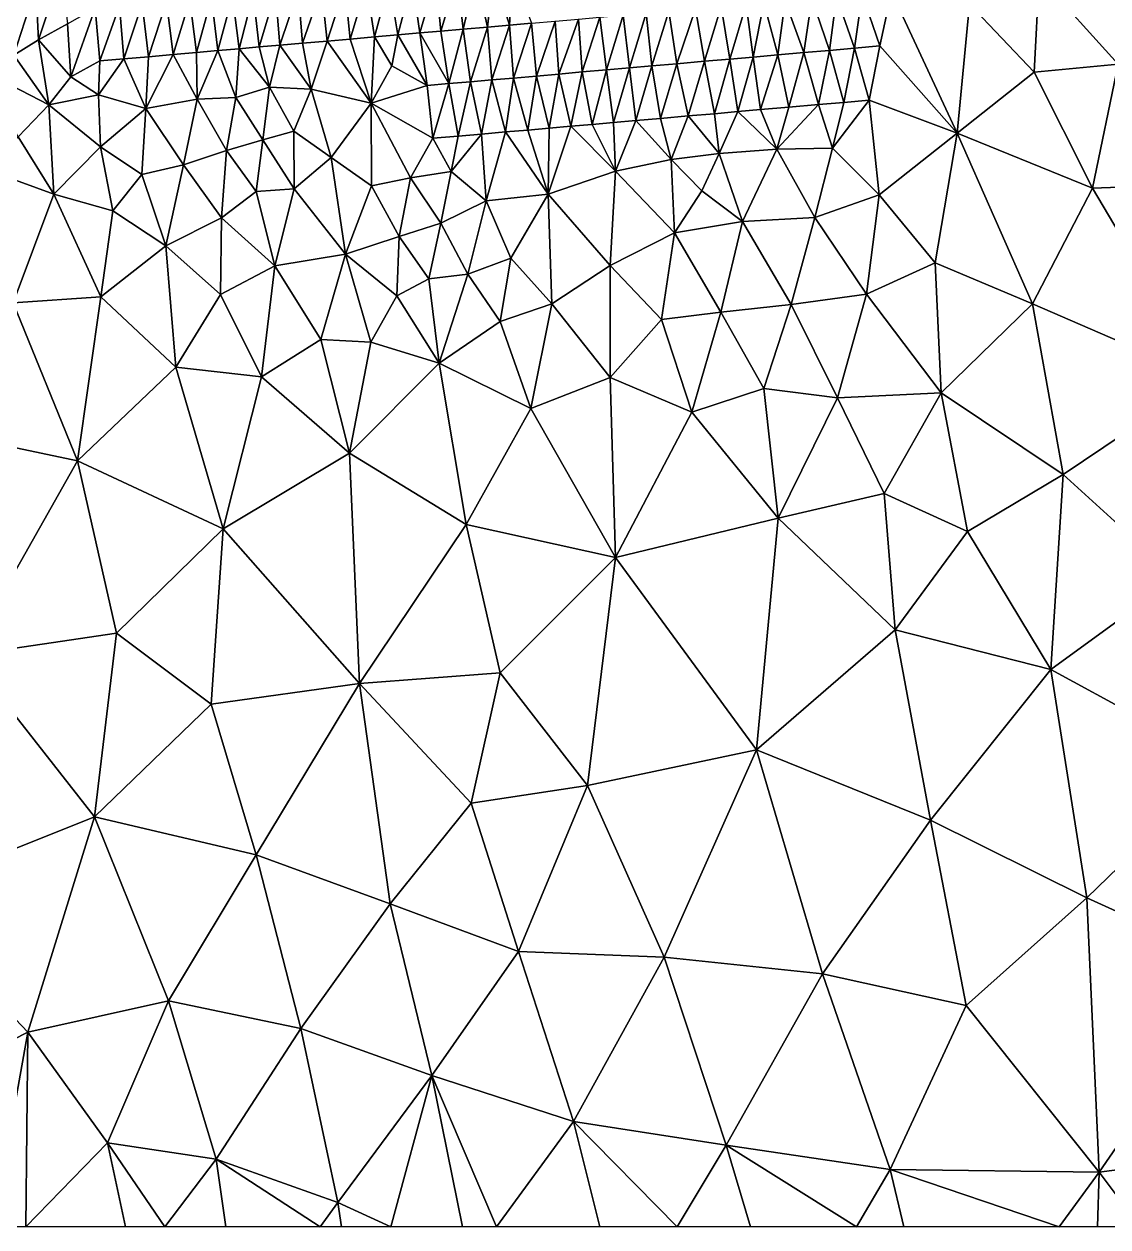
# Model space of a CAD drawing. Extents: x 993 to 3979, y 358 to 2875.
# Drawn here: x 2368 to 3124, y 358 to 1197 of the extents above; entities that cross this region are included whole.
import ezdxf

# ---------------------------------------------------------------- set-up
doc = ezdxf.new("R2010")
doc.units = 0
doc.header["$MEASUREMENT"] = 0

msp = doc.modelspace()

# ---------------------------------------------------------------- linework, layer by layer
at = {"layer": 'modelTopoInnerCoarse_ts', "color": 2}
for points in [[(2377.89, 1186.42, 2662.16), (2376.17, 1223.41, 2631.84), (2393.75, 1234.24, 2642.07), (2377.89, 1186.42, 2662.16)], [(2377.89, 1186.42, 2662.16), (2393.75, 1234.24, 2642.07), (2398.12, 1197.48, 2665.34), (2377.89, 1186.42, 2662.16)], [(2708.59, 1233.94, 2895.19), (2706.44, 1196.61, 2883.2), (2695.26, 1232.77, 2878.08), (2708.59, 1233.94, 2895.19)], [(2721.85, 1197.96, 2894.75), (2706.44, 1196.61, 2883.2), (2708.59, 1233.94, 2895.19), (2721.85, 1197.96, 2894.75)], [(2622.47, 1226.41, 2808.85), (2612.31, 1188.37, 2818.21), (2606.69, 1225.02, 2798.26), (2622.47, 1226.41, 2808.85)], [(2628.54, 1189.79, 2827.59), (2612.31, 1188.37, 2818.21), (2622.47, 1226.41, 2808.85), (2628.54, 1189.79, 2827.59)], [(2638.48, 1227.81, 2818.84), (2628.54, 1189.79, 2827.59), (2622.47, 1226.41, 2808.85), (2638.48, 1227.81, 2818.84)], [(2643.85, 1191.13, 2839.42), (2628.54, 1189.79, 2827.59), (2638.48, 1227.81, 2818.84), (2643.85, 1191.13, 2839.42)], [(2655.02, 1229.25, 2827.39), (2643.85, 1191.13, 2839.42), (2638.48, 1227.81, 2818.84), (2655.02, 1229.25, 2827.39)], [(2658.63, 1192.42, 2852.68), (2643.85, 1191.13, 2839.42), (2655.02, 1229.25, 2827.39), (2658.63, 1192.42, 2852.68)], [(2669.97, 1230.56, 2840.2), (2658.63, 1192.42, 2852.68), (2655.02, 1229.25, 2827.39), (2669.97, 1230.56, 2840.2)], [(2674.17, 1193.78, 2863.91), (2658.63, 1192.42, 2852.68), (2669.97, 1230.56, 2840.2), (2674.17, 1193.78, 2863.91)], [(2683.02, 1231.7, 2858.06), (2674.17, 1193.78, 2863.91), (2669.97, 1230.56, 2840.2), (2683.02, 1231.7, 2858.06)], [(2691, 1195.26, 2871.7), (2674.17, 1193.78, 2863.91), (2683.02, 1231.7, 2858.06), (2691, 1195.26, 2871.7)], [(2695.26, 1232.77, 2878.08), (2691, 1195.26, 2871.7), (2683.02, 1231.7, 2858.06), (2695.26, 1232.77, 2878.08)], [(2706.44, 1196.61, 2883.2), (2691, 1195.26, 2871.7), (2695.26, 1232.77, 2878.08), (2706.44, 1196.61, 2883.2)], [(2360.62, 1175.61, 2651.1), (2356.7, 1212.41, 2626.67), (2376.17, 1223.41, 2631.84), (2360.62, 1175.61, 2651.1)], [(2360.62, 1175.61, 2651.1), (2376.17, 1223.41, 2631.84), (2377.89, 1186.42, 2662.16), (2360.62, 1175.61, 2651.1)], [(2513.32, 1216.86, 2731.25), (2503.07, 1178.81, 2740.83), (2498.5, 1215.56, 2718.1), (2513.32, 1216.86, 2731.25)], [(2517.93, 1180.11, 2753.89), (2503.07, 1178.81, 2740.83), (2513.32, 1216.86, 2731.25), (2517.93, 1180.11, 2753.89)], [(2527.74, 1218.12, 2745.46), (2517.93, 1180.11, 2753.89), (2513.32, 1216.86, 2731.25), (2527.74, 1218.12, 2745.46)], [(2531.94, 1181.34, 2769.17), (2517.93, 1180.11, 2753.89), (2527.74, 1218.12, 2745.46), (2531.94, 1181.34, 2769.17)], [(2543.24, 1219.47, 2756.8), (2531.94, 1181.34, 2769.17), (2527.74, 1218.12, 2745.46), (2543.24, 1219.47, 2756.8)], [(2546.35, 1182.6, 2783.43), (2531.94, 1181.34, 2769.17), (2543.24, 1219.47, 2756.8), (2546.35, 1182.6, 2783.43)], [(2559, 1220.85, 2767.44), (2546.35, 1182.6, 2783.43), (2543.24, 1219.47, 2756.8), (2559, 1220.85, 2767.44)], [(2559, 1220.85, 2767.44), (2562.16, 1183.98, 2793.93), (2546.35, 1182.6, 2783.43), (2559, 1220.85, 2767.44)], [(2575.28, 1222.28, 2776.7), (2562.16, 1183.98, 2793.93), (2559, 1220.85, 2767.44), (2575.28, 1222.28, 2776.7)], [(2579.25, 1185.48, 2801.02), (2562.16, 1183.98, 2793.93), (2575.28, 1222.28, 2776.7), (2579.25, 1185.48, 2801.02)], [(2591.54, 1223.7, 2786), (2579.25, 1185.48, 2801.02), (2575.28, 1222.28, 2776.7), (2591.54, 1223.7, 2786)], [(2595.31, 1186.88, 2810.86), (2579.25, 1185.48, 2801.02), (2591.54, 1223.7, 2786), (2595.31, 1186.88, 2810.86)], [(2606.69, 1225.02, 2798.26), (2595.31, 1186.88, 2810.86), (2591.54, 1223.7, 2786), (2606.69, 1225.02, 2798.26)], [(2612.31, 1188.37, 2818.21), (2595.31, 1186.88, 2810.86), (2606.69, 1225.02, 2798.26), (2612.31, 1188.37, 2818.21)], [(2952.38, 1218.12, 3017.4), (2947.03, 1180.51, 3013.93), (2934.55, 1216.56, 3012.25), (2952.38, 1218.12, 3017.4)], [(2964.76, 1182.06, 3019.31), (2947.03, 1180.51, 3013.93), (2952.38, 1218.12, 3017.4), (2964.76, 1182.06, 3019.31)], [(2972.96, 1219.92, 3015.2), (2964.76, 1182.06, 3019.31), (2952.38, 1218.12, 3017.4), (2972.96, 1219.92, 3015.2)], [(2417.39, 1208.46, 2671.05), (2400.54, 1160.55, 2693.79), (2398.12, 1197.48, 2665.34), (2417.39, 1208.46, 2671.05)], [(2417.39, 1208.46, 2671.05), (2420.65, 1171.6, 2697.28), (2400.54, 1160.55, 2693.79), (2417.39, 1208.46, 2671.05)], [(2434.48, 1209.96, 2678.17), (2420.65, 1171.6, 2697.28), (2417.39, 1208.46, 2671.05), (2434.48, 1209.96, 2678.17)], [(2434.48, 1209.96, 2678.17), (2437.49, 1173.08, 2705.05), (2420.65, 1171.6, 2697.28), (2434.48, 1209.96, 2678.17)], [(2450.13, 1211.33, 2689.1), (2437.49, 1173.08, 2705.05), (2434.48, 1209.96, 2678.17), (2450.13, 1211.33, 2689.1)], [(2454.75, 1174.59, 2711.69), (2437.49, 1173.08, 2705.05), (2450.13, 1211.33, 2689.1), (2454.75, 1174.59, 2711.69)], [(2467.24, 1212.82, 2696.14), (2454.75, 1174.59, 2711.69), (2450.13, 1211.33, 2689.1), (2467.24, 1212.82, 2696.14)], [(2471.86, 1176.08, 2718.73), (2454.75, 1174.59, 2711.69), (2467.24, 1212.82, 2696.14), (2471.86, 1176.08, 2718.73)], [(2483.4, 1214.24, 2705.71), (2471.86, 1176.08, 2718.73), (2467.24, 1212.82, 2696.14), (2483.4, 1214.24, 2705.71)], [(2488.03, 1177.5, 2728.29), (2471.86, 1176.08, 2718.73), (2483.4, 1214.24, 2705.71), (2488.03, 1177.5, 2728.29)], [(2498.5, 1215.56, 2718.1), (2488.03, 1177.5, 2728.29), (2483.4, 1214.24, 2705.71), (2498.5, 1215.56, 2718.1)], [(2503.07, 1178.81, 2740.83), (2488.03, 1177.5, 2728.29), (2498.5, 1215.56, 2718.1), (2503.07, 1178.81, 2740.83)], [(2854.07, 1209.52, 2963.53), (2842.5, 1171.37, 2976.63), (2836.1, 1207.95, 2958.77), (2854.07, 1209.52, 2963.53)], [(2860.18, 1172.91, 2982.17), (2842.5, 1171.37, 2976.63), (2854.07, 1209.52, 2963.53), (2860.18, 1172.91, 2982.17)], [(2871.62, 1211.06, 2969.42), (2860.18, 1172.91, 2982.17), (2854.07, 1209.52, 2963.53), (2871.62, 1211.06, 2969.42)], [(2876.46, 1174.34, 2991.43), (2860.18, 1172.91, 2982.17), (2871.62, 1211.06, 2969.42), (2876.46, 1174.34, 2991.43)], [(2883.81, 1212.13, 2989.55), (2876.46, 1174.34, 2991.43), (2871.62, 1211.06, 2969.42), (2883.81, 1212.13, 2989.55)], [(2893.56, 1175.83, 2998.5), (2876.46, 1174.34, 2991.43), (2883.81, 1212.13, 2989.55), (2893.56, 1175.83, 2998.5)], [(2898.61, 1213.42, 3002.75), (2893.56, 1175.83, 2998.5), (2883.81, 1212.13, 2989.55), (2898.61, 1213.42, 3002.75)], [(2911.78, 1177.43, 3002.57), (2893.56, 1175.83, 2998.5), (2898.61, 1213.42, 3002.75), (2911.78, 1177.43, 3002.57)], [(2917.22, 1215.05, 3005.79), (2911.78, 1177.43, 3002.57), (2898.61, 1213.42, 3002.75), (2917.22, 1215.05, 3005.79)], [(2929.53, 1178.98, 3007.92), (2911.78, 1177.43, 3002.57), (2917.22, 1215.05, 3005.79), (2929.53, 1178.98, 3007.92)], [(2934.55, 1216.56, 3012.25), (2929.53, 1178.98, 3007.92), (2917.22, 1215.05, 3005.79), (2934.55, 1216.56, 3012.25)], [(2947.03, 1180.51, 3013.93), (2929.53, 1178.98, 3007.92), (2934.55, 1216.56, 3012.25), (2947.03, 1180.51, 3013.93)], [(2754.65, 1200.83, 2912.63), (2740.89, 1162.48, 2931.58), (2738.26, 1199.39, 2903.67), (2754.65, 1200.83, 2912.63)], [(2754.65, 1200.83, 2912.63), (2757.16, 1163.9, 2940.86), (2740.89, 1162.48, 2931.58), (2754.65, 1200.83, 2912.63)], [(2769.4, 1202.11, 2925.97), (2757.16, 1163.9, 2940.86), (2754.65, 1200.83, 2912.63), (2769.4, 1202.11, 2925.97)], [(2774.09, 1165.38, 2948.38), (2757.16, 1163.9, 2940.86), (2769.4, 1202.11, 2925.97), (2774.09, 1165.38, 2948.38)], [(2785.8, 1203.55, 2934.9), (2774.09, 1165.38, 2948.38), (2769.4, 1202.11, 2925.97), (2785.8, 1203.55, 2934.9)], [(2790.12, 1166.78, 2958.29), (2774.09, 1165.38, 2948.38), (2785.8, 1203.55, 2934.9), (2790.12, 1166.78, 2958.29)], [(2801.69, 1204.94, 2945.2), (2790.12, 1166.78, 2958.29), (2785.8, 1203.55, 2934.9), (2801.69, 1204.94, 2945.2)], [(2805.65, 1168.14, 2969.55), (2790.12, 1166.78, 2958.29), (2801.69, 1204.94, 2945.2), (2805.65, 1168.14, 2969.55)], [(2817.46, 1206.32, 2955.8), (2805.65, 1168.14, 2969.55), (2801.69, 1204.94, 2945.2), (2817.46, 1206.32, 2955.8)], [(2823.1, 1169.67, 2975.68), (2805.65, 1168.14, 2969.55), (2817.46, 1206.32, 2955.8), (2823.1, 1169.67, 2975.68)], [(2836.1, 1207.95, 2958.77), (2823.1, 1169.67, 2975.68), (2817.46, 1206.32, 2955.8), (2836.1, 1207.95, 2958.77)], [(2842.5, 1171.37, 2976.63), (2823.1, 1169.67, 2975.68), (2836.1, 1207.95, 2958.77), (2842.5, 1171.37, 2976.63)], [(2400.54, 1160.55, 2693.79), (2377.89, 1186.42, 2662.16), (2398.12, 1197.48, 2665.34), (2400.54, 1160.55, 2693.79)], [(2664.19, 1155.77, 2872.78), (2643.85, 1191.13, 2839.42), (2658.63, 1192.42, 2852.68), (2664.19, 1155.77, 2872.78)], [(2674.17, 1193.78, 2863.91), (2664.19, 1155.77, 2872.78), (2658.63, 1192.42, 2852.68), (2674.17, 1193.78, 2863.91)], [(2679.3, 1157.09, 2885.14), (2664.19, 1155.77, 2872.78), (2674.17, 1193.78, 2863.91), (2679.3, 1157.09, 2885.14)], [(2691, 1195.26, 2871.7), (2679.3, 1157.09, 2885.14), (2674.17, 1193.78, 2863.91), (2691, 1195.26, 2871.7)], [(2694.04, 1158.38, 2898.5), (2679.3, 1157.09, 2885.14), (2691, 1195.26, 2871.7), (2694.04, 1158.38, 2898.5)], [(2706.44, 1196.61, 2883.2), (2694.04, 1158.38, 2898.5), (2691, 1195.26, 2871.7), (2706.44, 1196.61, 2883.2)], [(2706.44, 1196.61, 2883.2), (2709.15, 1159.7, 2910.89), (2694.04, 1158.38, 2898.5), (2706.44, 1196.61, 2883.2)], [(2721.85, 1197.96, 2894.75), (2709.15, 1159.7, 2910.89), (2706.44, 1196.61, 2883.2), (2721.85, 1197.96, 2894.75)], [(2721.85, 1197.96, 2894.75), (2725.19, 1161.1, 2920.78), (2709.15, 1159.7, 2910.89), (2721.85, 1197.96, 2894.75)], [(2738.26, 1199.39, 2903.67), (2725.19, 1161.1, 2920.78), (2721.85, 1197.96, 2894.75), (2738.26, 1199.39, 2903.67)], [(2738.26, 1199.39, 2903.67), (2740.89, 1162.48, 2931.58), (2725.19, 1161.1, 2920.78), (2738.26, 1199.39, 2903.67)], [(2649.12, 1154.45, 2860.29), (2628.54, 1189.79, 2827.59), (2643.85, 1191.13, 2839.42), (2649.12, 1154.45, 2860.29)], [(2664.19, 1155.77, 2872.78), (2649.12, 1154.45, 2860.29), (2643.85, 1191.13, 2839.42), (2664.19, 1155.77, 2872.78)], [(2893.56, 1175.83, 2998.5), (2881.41, 1137.63, 3013.12), (2876.46, 1174.34, 2991.43), (2893.56, 1175.83, 2998.5)], [(2901.28, 1139.36, 3012.83), (2881.41, 1137.63, 3013.12), (2893.56, 1175.83, 2998.5), (2901.28, 1139.36, 3012.83)], [(2911.78, 1177.43, 3002.57), (2901.28, 1139.36, 3012.83), (2893.56, 1175.83, 2998.5), (2911.78, 1177.43, 3002.57)], [(2921.95, 1141.17, 3010.38), (2901.28, 1139.36, 3012.83), (2911.78, 1177.43, 3002.57), (2921.95, 1141.17, 3010.38)], [(2929.53, 1178.98, 3007.92), (2921.95, 1141.17, 3010.38), (2911.78, 1177.43, 3002.57), (2929.53, 1178.98, 3007.92)], [(2939.73, 1142.73, 3015.65), (2921.95, 1141.17, 3010.38), (2929.53, 1178.98, 3007.92), (2939.73, 1142.73, 3015.65)], [(2947.03, 1180.51, 3013.93), (2939.73, 1142.73, 3015.65), (2929.53, 1178.98, 3007.92), (2947.03, 1180.51, 3013.93)], [(2957.19, 1144.26, 3021.76), (2939.73, 1142.73, 3015.65), (2947.03, 1180.51, 3013.93), (2957.19, 1144.26, 3021.76)], [(2964.76, 1182.06, 3019.31), (2957.19, 1144.26, 3021.76), (2947.03, 1180.51, 3013.93), (2964.76, 1182.06, 3019.31)], [(2790.12, 1166.78, 2958.29), (2778.89, 1128.66, 2970.49), (2774.09, 1165.38, 2948.38), (2790.12, 1166.78, 2958.29)], [(2790.12, 1166.78, 2958.29), (2794.56, 1130.03, 2981.37), (2778.89, 1128.66, 2970.49), (2790.12, 1166.78, 2958.29)], [(2805.65, 1168.14, 2969.55), (2794.56, 1130.03, 2981.37), (2790.12, 1166.78, 2958.29), (2805.65, 1168.14, 2969.55)], [(2811.66, 1131.52, 2988.45), (2794.56, 1130.03, 2981.37), (2805.65, 1168.14, 2969.55), (2811.66, 1131.52, 2988.45)], [(2823.1, 1169.67, 2975.68), (2811.66, 1131.52, 2988.45), (2805.65, 1168.14, 2969.55), (2823.1, 1169.67, 2975.68)], [(2831.09, 1133.22, 2989.32), (2811.66, 1131.52, 2988.45), (2823.1, 1169.67, 2975.68), (2831.09, 1133.22, 2989.32)], [(2842.5, 1171.37, 2976.63), (2831.09, 1133.22, 2989.32), (2823.1, 1169.67, 2975.68), (2842.5, 1171.37, 2976.63)], [(2849.35, 1134.82, 2993.29), (2831.09, 1133.22, 2989.32), (2842.5, 1171.37, 2976.63), (2849.35, 1134.82, 2993.29)], [(2860.18, 1172.91, 2982.17), (2849.35, 1134.82, 2993.29), (2842.5, 1171.37, 2976.63), (2860.18, 1172.91, 2982.17)], [(2865.67, 1136.25, 3002.44), (2849.35, 1134.82, 2993.29), (2860.18, 1172.91, 2982.17), (2865.67, 1136.25, 3002.44)], [(2876.46, 1174.34, 2991.43), (2865.67, 1136.25, 3002.44), (2860.18, 1172.91, 2982.17), (2876.46, 1174.34, 2991.43)], [(2881.41, 1137.63, 3013.12), (2865.67, 1136.25, 3002.44), (2876.46, 1174.34, 2991.43), (2881.41, 1137.63, 3013.12)], [(2694.04, 1158.38, 2898.5), (2686.93, 1120.61, 2899.72), (2679.3, 1157.09, 2885.14), (2694.04, 1158.38, 2898.5)], [(2703.76, 1122.08, 2907.52), (2686.93, 1120.61, 2899.72), (2694.04, 1158.38, 2898.5), (2703.76, 1122.08, 2907.52)], [(2709.15, 1159.7, 2910.89), (2703.76, 1122.08, 2907.52), (2694.04, 1158.38, 2898.5), (2709.15, 1159.7, 2910.89)], [(2719.11, 1123.43, 2919.26), (2703.76, 1122.08, 2907.52), (2709.15, 1159.7, 2910.89), (2719.11, 1123.43, 2919.26)], [(2725.19, 1161.1, 2920.78), (2719.11, 1123.43, 2919.26), (2709.15, 1159.7, 2910.89), (2725.19, 1161.1, 2920.78)], [(2734.14, 1124.74, 2931.84), (2719.11, 1123.43, 2919.26), (2725.19, 1161.1, 2920.78), (2734.14, 1124.74, 2931.84)], [(2740.89, 1162.48, 2931.58), (2734.14, 1124.74, 2931.84), (2725.19, 1161.1, 2920.78), (2740.89, 1162.48, 2931.58)], [(2749.19, 1126.06, 2944.35), (2734.14, 1124.74, 2931.84), (2740.89, 1162.48, 2931.58), (2749.19, 1126.06, 2944.35)], [(2757.16, 1163.9, 2940.86), (2749.19, 1126.06, 2944.35), (2740.89, 1162.48, 2931.58), (2757.16, 1163.9, 2940.86)], [(2764.13, 1127.37, 2957.2), (2749.19, 1126.06, 2944.35), (2757.16, 1163.9, 2940.86), (2764.13, 1127.37, 2957.2)], [(2774.09, 1165.38, 2948.38), (2764.13, 1127.37, 2957.2), (2757.16, 1163.9, 2940.86), (2774.09, 1165.38, 2948.38)], [(2774.09, 1165.38, 2948.38), (2778.89, 1128.66, 2970.49), (2764.13, 1127.37, 2957.2), (2774.09, 1165.38, 2948.38)], [(2664.19, 1155.77, 2872.78), (2653.02, 1117.65, 2884.81), (2649.12, 1154.45, 2860.29), (2664.19, 1155.77, 2872.78)], [(2664.19, 1155.77, 2872.78), (2670.58, 1119.18, 2890.66), (2653.02, 1117.65, 2884.81), (2664.19, 1155.77, 2872.78)], [(2679.3, 1157.09, 2885.14), (2670.58, 1119.18, 2890.66), (2664.19, 1155.77, 2872.78), (2679.3, 1157.09, 2885.14)], [(2686.93, 1120.61, 2899.72), (2670.58, 1119.18, 2890.66), (2679.3, 1157.09, 2885.14), (2686.93, 1120.61, 2899.72)]]:
    msp.add_3dface(points, dxfattribs=at)
at = {"layer": 'modelTopoOuterCoarse_ts', "color": 42}
for points in [[(3129.96, 1265.68, 3010), (3130.93, 1169.28, 3018.24), (3075.76, 1230.57, 3010.33), (3129.96, 1265.68, 3010)], [(3075.76, 1230.57, 3010.33), (3072.33, 1163.83, 3015.62), (3027.26, 1211.16, 3011.26), (3075.76, 1230.57, 3010.33)], [(3072.33, 1163.83, 3015.62), (3075.76, 1230.57, 3010.33), (3130.93, 1169.28, 3018.24), (3072.33, 1163.83, 3015.62)], [(2964.76, 1182.06, 3019.31), (2972.96, 1219.92, 3015.2), (3018.68, 1121.34, 3015.21), (2964.76, 1182.06, 3019.31)], [(3027.26, 1211.16, 3011.26), (3018.68, 1121.34, 3015.21), (2972.96, 1219.92, 3015.2), (3027.26, 1211.16, 3011.26)], [(3072.33, 1163.83, 3015.62), (3018.68, 1121.34, 3015.21), (3027.26, 1211.16, 3011.26), (3072.33, 1163.83, 3015.62)], [(2377.89, 1186.42, 2662.16), (2385.25, 1140.96, 2697.78), (2360.62, 1175.61, 2651.1), (2377.89, 1186.42, 2662.16)], [(2400.54, 1160.55, 2693.79), (2385.25, 1140.96, 2697.78), (2377.89, 1186.42, 2662.16), (2400.54, 1160.55, 2693.79)], [(2562.16, 1183.98, 2793.93), (2568.15, 1151.97, 2813.16), (2546.35, 1182.6, 2783.43), (2562.16, 1183.98, 2793.93)], [(2579.25, 1185.48, 2801.02), (2568.15, 1151.97, 2813.16), (2562.16, 1183.98, 2793.93), (2579.25, 1185.48, 2801.02)], [(2579.25, 1185.48, 2801.02), (2609.94, 1142.12, 2858.78), (2568.15, 1151.97, 2813.16), (2579.25, 1185.48, 2801.02)], [(2579.25, 1185.48, 2801.02), (2595.31, 1186.88, 2810.86), (2609.94, 1142.12, 2858.78), (2579.25, 1185.48, 2801.02)], [(2612.31, 1188.37, 2818.21), (2609.94, 1142.12, 2858.78), (2595.31, 1186.88, 2810.86), (2612.31, 1188.37, 2818.21)], [(2609.94, 1142.12, 2858.78), (2612.31, 1188.37, 2818.21), (2624.47, 1168.21, 2834.19), (2609.94, 1142.12, 2858.78)], [(2628.54, 1189.79, 2827.59), (2624.47, 1168.21, 2834.19), (2612.31, 1188.37, 2818.21), (2628.54, 1189.79, 2827.59)], [(2628.54, 1189.79, 2827.59), (2649.12, 1154.45, 2860.29), (2624.47, 1168.21, 2834.19), (2628.54, 1189.79, 2827.59)], [(2339.47, 1164.47, 2650.39), (2360.62, 1175.61, 2651.1), (2385.25, 1140.96, 2697.78), (2339.47, 1164.47, 2650.39)], [(2471.86, 1176.08, 2718.73), (2452.84, 1138.51, 2736.13), (2454.75, 1174.59, 2711.69), (2471.86, 1176.08, 2718.73)], [(2488.68, 1144.89, 2754.32), (2452.84, 1138.51, 2736.13), (2471.86, 1176.08, 2718.73), (2488.68, 1144.89, 2754.32)], [(2488.03, 1177.5, 2728.29), (2488.68, 1144.89, 2754.32), (2471.86, 1176.08, 2718.73), (2488.03, 1177.5, 2728.29)], [(2503.07, 1178.81, 2740.83), (2488.68, 1144.89, 2754.32), (2488.03, 1177.5, 2728.29), (2503.07, 1178.81, 2740.83)], [(2488.68, 1144.89, 2754.32), (2503.07, 1178.81, 2740.83), (2515.64, 1146.04, 2772.46), (2488.68, 1144.89, 2754.32)], [(2517.93, 1180.11, 2753.89), (2515.64, 1146.04, 2772.46), (2503.07, 1178.81, 2740.83), (2517.93, 1180.11, 2753.89)], [(2539.04, 1153.28, 2784.63), (2515.64, 1146.04, 2772.46), (2517.93, 1180.11, 2753.89), (2539.04, 1153.28, 2784.63)], [(2539.04, 1153.28, 2784.63), (2517.93, 1180.11, 2753.89), (2531.94, 1181.34, 2769.17), (2539.04, 1153.28, 2784.63)], [(2546.35, 1182.6, 2783.43), (2539.04, 1153.28, 2784.63), (2531.94, 1181.34, 2769.17), (2546.35, 1182.6, 2783.43)], [(2546.35, 1182.6, 2783.43), (2568.15, 1151.97, 2813.16), (2539.04, 1153.28, 2784.63), (2546.35, 1182.6, 2783.43)], [(2957.19, 1144.26, 3021.76), (2964.76, 1182.06, 3019.31), (3018.68, 1121.34, 3015.21), (2957.19, 1144.26, 3021.76)], [(2400.54, 1160.55, 2693.79), (2420.65, 1171.6, 2697.28), (2419.73, 1147.92, 2713.55), (2400.54, 1160.55, 2693.79)], [(2419.73, 1147.92, 2713.55), (2437.49, 1173.08, 2705.05), (2452.84, 1138.51, 2736.13), (2419.73, 1147.92, 2713.55)], [(2420.65, 1171.6, 2697.28), (2437.49, 1173.08, 2705.05), (2419.73, 1147.92, 2713.55), (2420.65, 1171.6, 2697.28)], [(2454.75, 1174.59, 2711.69), (2452.84, 1138.51, 2736.13), (2437.49, 1173.08, 2705.05), (2454.75, 1174.59, 2711.69)], [(2649.12, 1154.45, 2860.29), (2609.94, 1142.12, 2858.78), (2624.47, 1168.21, 2834.19), (2649.12, 1154.45, 2860.29)], [(3072.33, 1163.83, 3015.62), (3130.93, 1169.28, 3018.24), (3112.97, 1082.85, 3021.01), (3072.33, 1163.83, 3015.62)], [(3112.97, 1082.85, 3021.01), (3130.93, 1169.28, 3018.24), (3195.08, 1085.78, 3027.57), (3112.97, 1082.85, 3021.01)], [(2339.47, 1164.47, 2650.39), (2385.25, 1140.96, 2697.78), (2363.73, 1118.57, 2701.97), (2339.47, 1164.47, 2650.39)], [(2400.54, 1160.55, 2693.79), (2419.73, 1147.92, 2713.55), (2385.25, 1140.96, 2697.78), (2400.54, 1160.55, 2693.79)], [(3018.68, 1121.34, 3015.21), (3072.33, 1163.83, 3015.62), (3112.97, 1082.85, 3021.01), (3018.68, 1121.34, 3015.21)], [(2515.64, 1146.04, 2772.46), (2539.04, 1153.28, 2784.63), (2534.31, 1116.65, 2809.73), (2515.64, 1146.04, 2772.46)], [(2539.04, 1153.28, 2784.63), (2555.95, 1122.57, 2825.36), (2534.31, 1116.65, 2809.73), (2539.04, 1153.28, 2784.63)], [(2555.95, 1122.57, 2825.36), (2539.04, 1153.28, 2784.63), (2568.15, 1151.97, 2813.16), (2555.95, 1122.57, 2825.36)], [(2555.95, 1122.57, 2825.36), (2568.15, 1151.97, 2813.16), (2582.01, 1104.24, 2847.22), (2555.95, 1122.57, 2825.36)], [(2609.94, 1142.12, 2858.78), (2582.01, 1104.24, 2847.22), (2568.15, 1151.97, 2813.16), (2609.94, 1142.12, 2858.78)], [(2649.12, 1154.45, 2860.29), (2653.02, 1117.65, 2884.81), (2609.94, 1142.12, 2858.78), (2649.12, 1154.45, 2860.29)], [(2419.73, 1147.92, 2713.55), (2421.14, 1111.7, 2743.63), (2385.25, 1140.96, 2697.78), (2419.73, 1147.92, 2713.55)], [(2419.73, 1147.92, 2713.55), (2452.84, 1138.51, 2736.13), (2421.14, 1111.7, 2743.63), (2419.73, 1147.92, 2713.55)], [(2452.84, 1138.51, 2736.13), (2488.68, 1144.89, 2754.32), (2479.04, 1099.14, 2785.24), (2452.84, 1138.51, 2736.13)], [(2508.97, 1109.18, 2796.36), (2479.04, 1099.14, 2785.24), (2488.68, 1144.89, 2754.32), (2508.97, 1109.18, 2796.36)], [(2515.64, 1146.04, 2772.46), (2508.97, 1109.18, 2796.36), (2488.68, 1144.89, 2754.32), (2515.64, 1146.04, 2772.46)], [(2515.64, 1146.04, 2772.46), (2534.31, 1116.65, 2809.73), (2508.97, 1109.18, 2796.36), (2515.64, 1146.04, 2772.46)], [(2582.01, 1104.24, 2847.22), (2609.94, 1142.12, 2858.78), (2610.14, 1084.5, 2839.66), (2582.01, 1104.24, 2847.22)], [(2637.3, 1090.02, 2856.95), (2609.94, 1142.12, 2858.78), (2653.02, 1117.65, 2884.81), (2637.3, 1090.02, 2856.95)], [(2637.3, 1090.02, 2856.95), (2610.14, 1084.5, 2839.66), (2609.94, 1142.12, 2858.78), (2637.3, 1090.02, 2856.95)], [(2931.83, 1110.72, 3007.45), (2892.89, 1110.1, 2999.87), (2921.95, 1141.17, 3010.38), (2931.83, 1110.72, 3007.45)], [(2921.95, 1141.17, 3010.38), (2892.89, 1110.1, 2999.87), (2901.28, 1139.36, 3012.83), (2921.95, 1141.17, 3010.38)], [(2939.73, 1142.73, 3015.65), (2931.83, 1110.72, 3007.45), (2921.95, 1141.17, 3010.38), (2939.73, 1142.73, 3015.65)], [(2931.83, 1110.72, 3007.45), (2957.19, 1144.26, 3021.76), (2964.3, 1078.29, 3006.23), (2931.83, 1110.72, 3007.45)], [(2939.73, 1142.73, 3015.65), (2957.19, 1144.26, 3021.76), (2931.83, 1110.72, 3007.45), (2939.73, 1142.73, 3015.65)], [(2957.19, 1144.26, 3021.76), (3018.68, 1121.34, 3015.21), (2964.3, 1078.29, 3006.23), (2957.19, 1144.26, 3021.76)], [(2385.25, 1140.96, 2697.78), (2388.59, 1078.69, 2753.55), (2363.73, 1118.57, 2701.97), (2385.25, 1140.96, 2697.78)], [(2385.25, 1140.96, 2697.78), (2421.14, 1111.7, 2743.63), (2388.59, 1078.69, 2753.55), (2385.25, 1140.96, 2697.78)], [(2450.1, 1092.4, 2774.6), (2421.14, 1111.7, 2743.63), (2452.84, 1138.51, 2736.13), (2450.1, 1092.4, 2774.6)], [(2452.84, 1138.51, 2736.13), (2479.04, 1099.14, 2785.24), (2450.1, 1092.4, 2774.6), (2452.84, 1138.51, 2736.13)], [(2831.09, 1133.22, 2989.32), (2819.31, 1102.87, 2974), (2811.66, 1131.52, 2988.45), (2831.09, 1133.22, 2989.32)], [(2831.09, 1133.22, 2989.32), (2852.79, 1107.01, 2986.44), (2819.31, 1102.87, 2974), (2831.09, 1133.22, 2989.32)], [(2831.09, 1133.22, 2989.32), (2849.35, 1134.82, 2993.29), (2852.79, 1107.01, 2986.44), (2831.09, 1133.22, 2989.32)], [(2849.35, 1134.82, 2993.29), (2865.67, 1136.25, 3002.44), (2852.79, 1107.01, 2986.44), (2849.35, 1134.82, 2993.29)], [(2865.67, 1136.25, 3002.44), (2892.89, 1110.1, 2999.87), (2852.79, 1107.01, 2986.44), (2865.67, 1136.25, 3002.44)], [(2865.67, 1136.25, 3002.44), (2881.41, 1137.63, 3013.12), (2892.89, 1110.1, 2999.87), (2865.67, 1136.25, 3002.44)], [(2881.41, 1137.63, 3013.12), (2901.28, 1139.36, 3012.83), (2892.89, 1110.1, 2999.87), (2881.41, 1137.63, 3013.12)], [(2719.11, 1123.43, 2919.26), (2734.14, 1124.74, 2931.84), (2733.4, 1078.6, 2908.8), (2719.11, 1123.43, 2919.26)], [(2749.19, 1126.06, 2944.35), (2733.4, 1078.6, 2908.8), (2734.14, 1124.74, 2931.84), (2749.19, 1126.06, 2944.35)], [(2749.19, 1126.06, 2944.35), (2780.32, 1094.77, 2950.11), (2733.4, 1078.6, 2908.8), (2749.19, 1126.06, 2944.35)], [(2749.19, 1126.06, 2944.35), (2764.13, 1127.37, 2957.2), (2780.32, 1094.77, 2950.11), (2749.19, 1126.06, 2944.35)], [(2764.13, 1127.37, 2957.2), (2778.89, 1128.66, 2970.49), (2780.32, 1094.77, 2950.11), (2764.13, 1127.37, 2957.2)], [(2778.89, 1128.66, 2970.49), (2794.56, 1130.03, 2981.37), (2780.32, 1094.77, 2950.11), (2778.89, 1128.66, 2970.49)], [(2819.31, 1102.87, 2974), (2780.32, 1094.77, 2950.11), (2794.56, 1130.03, 2981.37), (2819.31, 1102.87, 2974)], [(2811.66, 1131.52, 2988.45), (2819.31, 1102.87, 2974), (2794.56, 1130.03, 2981.37), (2811.66, 1131.52, 2988.45)], [(2363.73, 1118.57, 2701.97), (2388.59, 1078.69, 2753.55), (2337.47, 1097.21, 2713.76), (2363.73, 1118.57, 2701.97)], [(2529.74, 1080.44, 2829.9), (2508.97, 1109.18, 2796.36), (2534.31, 1116.65, 2809.73), (2529.74, 1080.44, 2829.9)], [(2534.31, 1116.65, 2809.73), (2556.27, 1082.36, 2837.49), (2529.74, 1080.44, 2829.9), (2534.31, 1116.65, 2809.73)], [(2556.27, 1082.36, 2837.49), (2534.31, 1116.65, 2809.73), (2555.95, 1122.57, 2825.36), (2556.27, 1082.36, 2837.49)], [(2555.95, 1122.57, 2825.36), (2582.01, 1104.24, 2847.22), (2556.27, 1082.36, 2837.49), (2555.95, 1122.57, 2825.36)], [(2665.77, 1094.4, 2875.15), (2637.3, 1090.02, 2856.95), (2653.02, 1117.65, 2884.81), (2665.77, 1094.4, 2875.15)], [(2665.77, 1094.4, 2875.15), (2653.02, 1117.65, 2884.81), (2670.58, 1119.18, 2890.66), (2665.77, 1094.4, 2875.15)], [(2686.93, 1120.61, 2899.72), (2665.77, 1094.4, 2875.15), (2670.58, 1119.18, 2890.66), (2686.93, 1120.61, 2899.72)], [(2686.93, 1120.61, 2899.72), (2690.21, 1074.05, 2876.17), (2665.77, 1094.4, 2875.15), (2686.93, 1120.61, 2899.72)], [(2686.93, 1120.61, 2899.72), (2703.76, 1122.08, 2907.52), (2690.21, 1074.05, 2876.17), (2686.93, 1120.61, 2899.72)], [(2703.76, 1122.08, 2907.52), (2733.4, 1078.6, 2908.8), (2690.21, 1074.05, 2876.17), (2703.76, 1122.08, 2907.52)], [(2703.76, 1122.08, 2907.52), (2719.11, 1123.43, 2919.26), (2733.4, 1078.6, 2908.8), (2703.76, 1122.08, 2907.52)], [(2964.3, 1078.29, 3006.23), (3018.68, 1121.34, 3015.21), (3003.22, 1030.84, 3005.85), (2964.3, 1078.29, 3006.23)], [(3071.1, 1002.13, 3014.62), (3003.22, 1030.84, 3005.85), (3018.68, 1121.34, 3015.21), (3071.1, 1002.13, 3014.62)], [(3112.97, 1082.85, 3021.01), (3071.1, 1002.13, 3014.62), (3018.68, 1121.34, 3015.21), (3112.97, 1082.85, 3021.01)], [(2421.14, 1111.7, 2743.63), (2429.81, 1066.96, 2779.33), (2388.59, 1078.69, 2753.55), (2421.14, 1111.7, 2743.63)], [(2429.81, 1066.96, 2779.33), (2421.14, 1111.7, 2743.63), (2450.1, 1092.4, 2774.6), (2429.81, 1066.96, 2779.33)], [(2505.63, 1062.1, 2816.24), (2479.04, 1099.14, 2785.24), (2508.97, 1109.18, 2796.36), (2505.63, 1062.1, 2816.24)], [(2508.97, 1109.18, 2796.36), (2529.74, 1080.44, 2829.9), (2505.63, 1062.1, 2816.24), (2508.97, 1109.18, 2796.36)], [(2852.79, 1107.01, 2986.44), (2892.89, 1110.1, 2999.87), (2869.05, 1059.65, 2976.47), (2852.79, 1107.01, 2986.44)], [(2919.32, 1062.44, 2993.38), (2869.05, 1059.65, 2976.47), (2892.89, 1110.1, 2999.87), (2919.32, 1062.44, 2993.38)], [(2931.83, 1110.72, 3007.45), (2919.32, 1062.44, 2993.38), (2892.89, 1110.1, 2999.87), (2931.83, 1110.72, 3007.45)], [(2964.3, 1078.29, 3006.23), (2919.32, 1062.44, 2993.38), (2931.83, 1110.72, 3007.45), (2964.3, 1078.29, 3006.23)], [(2582.01, 1104.24, 2847.22), (2591.95, 1036.93, 2793.21), (2556.27, 1082.36, 2837.49), (2582.01, 1104.24, 2847.22)], [(2610.14, 1084.5, 2839.66), (2591.95, 1036.93, 2793.21), (2582.01, 1104.24, 2847.22), (2610.14, 1084.5, 2839.66)], [(2821.63, 1051.7, 2953.42), (2780.32, 1094.77, 2950.11), (2819.31, 1102.87, 2974), (2821.63, 1051.7, 2953.42)], [(2852.79, 1107.01, 2986.44), (2840.6, 1080.99, 2972.8), (2819.31, 1102.87, 2974), (2852.79, 1107.01, 2986.44)], [(2819.31, 1102.87, 2974), (2840.6, 1080.99, 2972.8), (2821.63, 1051.7, 2953.42), (2819.31, 1102.87, 2974)], [(2840.6, 1080.99, 2972.8), (2852.79, 1107.01, 2986.44), (2869.05, 1059.65, 2976.47), (2840.6, 1080.99, 2972.8)], [(2388.59, 1078.69, 2753.55), (2360.34, 1002.91, 2696.23), (2337.47, 1097.21, 2713.76), (2388.59, 1078.69, 2753.55)], [(2466.79, 1042.59, 2782.67), (2429.81, 1066.96, 2779.33), (2450.1, 1092.4, 2774.6), (2466.79, 1042.59, 2782.67)], [(2450.1, 1092.4, 2774.6), (2479.04, 1099.14, 2785.24), (2466.79, 1042.59, 2782.67), (2450.1, 1092.4, 2774.6)], [(2479.04, 1099.14, 2785.24), (2505.63, 1062.1, 2816.24), (2466.79, 1042.59, 2782.67), (2479.04, 1099.14, 2785.24)], [(2665.77, 1094.4, 2875.15), (2658.5, 1058.43, 2847.38), (2637.3, 1090.02, 2856.95), (2665.77, 1094.4, 2875.15)], [(2665.77, 1094.4, 2875.15), (2690.21, 1074.05, 2876.17), (2658.5, 1058.43, 2847.38), (2665.77, 1094.4, 2875.15)], [(2733.4, 1078.6, 2908.8), (2780.32, 1094.77, 2950.11), (2776.66, 1028.95, 2918.6), (2733.4, 1078.6, 2908.8)], [(2780.32, 1094.77, 2950.11), (2821.63, 1051.7, 2953.42), (2776.66, 1028.95, 2918.6), (2780.32, 1094.77, 2950.11)], [(2610.14, 1084.5, 2839.66), (2629.47, 1049.16, 2822.65), (2591.95, 1036.93, 2793.21), (2610.14, 1084.5, 2839.66)], [(2610.14, 1084.5, 2839.66), (2637.3, 1090.02, 2856.95), (2629.47, 1049.16, 2822.65), (2610.14, 1084.5, 2839.66)], [(2629.47, 1049.16, 2822.65), (2637.3, 1090.02, 2856.95), (2658.5, 1058.43, 2847.38), (2629.47, 1049.16, 2822.65)], [(3191.84, 949.96, 3030.26), (3071.1, 1002.13, 3014.62), (3112.97, 1082.85, 3021.01), (3191.84, 949.96, 3030.26)], [(3195.08, 1085.78, 3027.57), (3191.84, 949.96, 3030.26), (3112.97, 1082.85, 3021.01), (3195.08, 1085.78, 3027.57)], [(2360.34, 1002.91, 2696.23), (2388.59, 1078.69, 2753.55), (2421.3, 1007.08, 2729.31), (2360.34, 1002.91, 2696.23)], [(2429.81, 1066.96, 2779.33), (2421.3, 1007.08, 2729.31), (2388.59, 1078.69, 2753.55), (2429.81, 1066.96, 2779.33)], [(2529.74, 1080.44, 2829.9), (2542.78, 1028.71, 2799.37), (2505.63, 1062.1, 2816.24), (2529.74, 1080.44, 2829.9)], [(2556.27, 1082.36, 2837.49), (2542.78, 1028.71, 2799.37), (2529.74, 1080.44, 2829.9), (2556.27, 1082.36, 2837.49)], [(2591.95, 1036.93, 2793.21), (2542.78, 1028.71, 2799.37), (2556.27, 1082.36, 2837.49), (2591.95, 1036.93, 2793.21)], [(2658.5, 1058.43, 2847.38), (2690.21, 1074.05, 2876.17), (2677.4, 1022.89, 2839.62), (2658.5, 1058.43, 2847.38)], [(2707.39, 1033.98, 2868.23), (2677.4, 1022.89, 2839.62), (2690.21, 1074.05, 2876.17), (2707.39, 1033.98, 2868.23)], [(2733.4, 1078.6, 2908.8), (2707.39, 1033.98, 2868.23), (2690.21, 1074.05, 2876.17), (2733.4, 1078.6, 2908.8)], [(2735.9, 1002.29, 2878.54), (2707.39, 1033.98, 2868.23), (2733.4, 1078.6, 2908.8), (2735.9, 1002.29, 2878.54)], [(2733.4, 1078.6, 2908.8), (2776.66, 1028.95, 2918.6), (2735.9, 1002.29, 2878.54), (2733.4, 1078.6, 2908.8)], [(2869.05, 1059.65, 2976.47), (2821.63, 1051.7, 2953.42), (2840.6, 1080.99, 2972.8), (2869.05, 1059.65, 2976.47)], [(2964.3, 1078.29, 3006.23), (2955.36, 1009.03, 2992.6), (2919.32, 1062.44, 2993.38), (2964.3, 1078.29, 3006.23)], [(2964.3, 1078.29, 3006.23), (3003.22, 1030.84, 3005.85), (2955.36, 1009.03, 2992.6), (2964.3, 1078.29, 3006.23)], [(2466.79, 1042.59, 2782.67), (2421.3, 1007.08, 2729.31), (2429.81, 1066.96, 2779.33), (2466.79, 1042.59, 2782.67)], [(2505.63, 1062.1, 2816.24), (2504.85, 1008.78, 2771.62), (2466.79, 1042.59, 2782.67), (2505.63, 1062.1, 2816.24)], [(2505.63, 1062.1, 2816.24), (2542.78, 1028.71, 2799.37), (2504.85, 1008.78, 2771.62), (2505.63, 1062.1, 2816.24)], [(2629.47, 1049.16, 2822.65), (2658.5, 1058.43, 2847.38), (2650.27, 1019.56, 2817.74), (2629.47, 1049.16, 2822.65)], [(2677.4, 1022.89, 2839.62), (2650.27, 1019.56, 2817.74), (2658.5, 1058.43, 2847.38), (2677.4, 1022.89, 2839.62)], [(2821.63, 1051.7, 2953.42), (2869.05, 1059.65, 2976.47), (2853.89, 996.29, 2952.25), (2821.63, 1051.7, 2953.42)], [(2902.8, 1001.82, 2974.4), (2853.89, 996.29, 2952.25), (2869.05, 1059.65, 2976.47), (2902.8, 1001.82, 2974.4)], [(2919.32, 1062.44, 2993.38), (2902.8, 1001.82, 2974.4), (2869.05, 1059.65, 2976.47), (2919.32, 1062.44, 2993.38)], [(2902.8, 1001.82, 2974.4), (2919.32, 1062.44, 2993.38), (2955.36, 1009.03, 2992.6), (2902.8, 1001.82, 2974.4)], [(2629.47, 1049.16, 2822.65), (2627.92, 1007.78, 2794.96), (2591.95, 1036.93, 2793.21), (2629.47, 1049.16, 2822.65)], [(2627.92, 1007.78, 2794.96), (2629.47, 1049.16, 2822.65), (2650.27, 1019.56, 2817.74), (2627.92, 1007.78, 2794.96)], [(2812.47, 991.29, 2928.59), (2776.66, 1028.95, 2918.6), (2821.63, 1051.7, 2953.42), (2812.47, 991.29, 2928.59)], [(2853.89, 996.29, 2952.25), (2812.47, 991.29, 2928.59), (2821.63, 1051.7, 2953.42), (2853.89, 996.29, 2952.25)], [(2466.79, 1042.59, 2782.67), (2473.74, 957.94, 2723.26), (2421.3, 1007.08, 2729.31), (2466.79, 1042.59, 2782.67)], [(2473.74, 957.94, 2723.26), (2466.79, 1042.59, 2782.67), (2504.85, 1008.78, 2771.62), (2473.74, 957.94, 2723.26)], [(2591.95, 1036.93, 2793.21), (2574.83, 977.3, 2758.82), (2542.78, 1028.71, 2799.37), (2591.95, 1036.93, 2793.21)], [(2591.95, 1036.93, 2793.21), (2609.64, 975.38, 2769.1), (2574.83, 977.3, 2758.82), (2591.95, 1036.93, 2793.21)], [(2609.64, 975.38, 2769.1), (2591.95, 1036.93, 2793.21), (2627.92, 1007.78, 2794.96), (2609.64, 975.38, 2769.1)], [(2707.39, 1033.98, 2868.23), (2699.95, 989.86, 2843.85), (2677.4, 1022.89, 2839.62), (2707.39, 1033.98, 2868.23)], [(2707.39, 1033.98, 2868.23), (2735.9, 1002.29, 2878.54), (2699.95, 989.86, 2843.85), (2707.39, 1033.98, 2868.23)], [(2533.48, 951.27, 2727.72), (2504.85, 1008.78, 2771.62), (2542.78, 1028.71, 2799.37), (2533.48, 951.27, 2727.72)], [(2542.78, 1028.71, 2799.37), (2574.83, 977.3, 2758.82), (2533.48, 951.27, 2727.72), (2542.78, 1028.71, 2799.37)], [(2776.72, 950.75, 2894.65), (2735.9, 1002.29, 2878.54), (2776.66, 1028.95, 2918.6), (2776.72, 950.75, 2894.65)], [(2776.66, 1028.95, 2918.6), (2812.47, 991.29, 2928.59), (2776.72, 950.75, 2894.65), (2776.66, 1028.95, 2918.6)], [(3003.22, 1030.84, 3005.85), (3007.48, 940.03, 2997.16), (2955.36, 1009.03, 2992.6), (3003.22, 1030.84, 3005.85)], [(3007.48, 940.03, 2997.16), (3003.22, 1030.84, 3005.85), (3071.1, 1002.13, 3014.62), (3007.48, 940.03, 2997.16)], [(2627.92, 1007.78, 2794.96), (2650.27, 1019.56, 2817.74), (2657.45, 960.69, 2798.42), (2627.92, 1007.78, 2794.96)], [(2650.27, 1019.56, 2817.74), (2677.4, 1022.89, 2839.62), (2657.45, 960.69, 2798.42), (2650.27, 1019.56, 2817.74)], [(2699.95, 989.86, 2843.85), (2657.45, 960.69, 2798.42), (2677.4, 1022.89, 2839.62), (2699.95, 989.86, 2843.85)], [(2421.3, 1007.08, 2729.31), (2405.24, 892.73, 2622.63), (2360.34, 1002.91, 2696.23), (2421.3, 1007.08, 2729.31)], [(2405.24, 892.73, 2622.63), (2421.3, 1007.08, 2729.31), (2473.74, 957.94, 2723.26), (2405.24, 892.73, 2622.63)], [(2504.85, 1008.78, 2771.62), (2533.48, 951.27, 2727.72), (2473.74, 957.94, 2723.26), (2504.85, 1008.78, 2771.62)], [(2627.92, 1007.78, 2794.96), (2657.45, 960.69, 2798.42), (2609.64, 975.38, 2769.1), (2627.92, 1007.78, 2794.96)], [(2902.8, 1001.82, 2974.4), (2955.36, 1009.03, 2992.6), (2935.28, 936.55, 2974.38), (2902.8, 1001.82, 2974.4)], [(3007.48, 940.03, 2997.16), (2935.28, 936.55, 2974.38), (2955.36, 1009.03, 2992.6), (3007.48, 940.03, 2997.16)], [(2405.24, 892.73, 2622.63), (2303.57, 913.99, 2584.16), (2360.34, 1002.91, 2696.23), (2405.24, 892.73, 2622.63)], [(2721.21, 929.24, 2845.79), (2699.95, 989.86, 2843.85), (2735.9, 1002.29, 2878.54), (2721.21, 929.24, 2845.79)], [(2735.9, 1002.29, 2878.54), (2776.72, 950.75, 2894.65), (2721.21, 929.24, 2845.79), (2735.9, 1002.29, 2878.54)], [(2853.89, 996.29, 2952.25), (2902.8, 1001.82, 2974.4), (2883.91, 943.11, 2954.64), (2853.89, 996.29, 2952.25)], [(2883.91, 943.11, 2954.64), (2902.8, 1001.82, 2974.4), (2935.28, 936.55, 2974.38), (2883.91, 943.11, 2954.64)], [(3071.1, 1002.13, 3014.62), (3092.53, 883.03, 3012.48), (3007.48, 940.03, 2997.16), (3071.1, 1002.13, 3014.62)], [(3191.84, 949.96, 3030.26), (3092.53, 883.03, 3012.48), (3071.1, 1002.13, 3014.62), (3191.84, 949.96, 3030.26)], [(2833.57, 926.7, 2925.28), (2776.72, 950.75, 2894.65), (2812.47, 991.29, 2928.59), (2833.57, 926.7, 2925.28)], [(2812.47, 991.29, 2928.59), (2853.89, 996.29, 2952.25), (2833.57, 926.7, 2925.28), (2812.47, 991.29, 2928.59)], [(2883.91, 943.11, 2954.64), (2833.57, 926.7, 2925.28), (2853.89, 996.29, 2952.25), (2883.91, 943.11, 2954.64)], [(2699.95, 989.86, 2843.85), (2721.21, 929.24, 2845.79), (2657.45, 960.69, 2798.42), (2699.95, 989.86, 2843.85)], [(2574.83, 977.3, 2758.82), (2594.81, 898.03, 2736.23), (2533.48, 951.27, 2727.72), (2574.83, 977.3, 2758.82)], [(2574.83, 977.3, 2758.82), (2609.64, 975.38, 2769.1), (2594.81, 898.03, 2736.23), (2574.83, 977.3, 2758.82)], [(2657.45, 960.69, 2798.42), (2594.81, 898.03, 2736.23), (2609.64, 975.38, 2769.1), (2657.45, 960.69, 2798.42)], [(2473.74, 957.94, 2723.26), (2506.7, 845.33, 2652.41), (2405.24, 892.73, 2622.63), (2473.74, 957.94, 2723.26)], [(2473.74, 957.94, 2723.26), (2533.48, 951.27, 2727.72), (2506.7, 845.33, 2652.41), (2473.74, 957.94, 2723.26)], [(2657.45, 960.69, 2798.42), (2676.19, 848.24, 2799.17), (2594.81, 898.03, 2736.23), (2657.45, 960.69, 2798.42)], [(2676.19, 848.24, 2799.17), (2657.45, 960.69, 2798.42), (2721.21, 929.24, 2845.79), (2676.19, 848.24, 2799.17)], [(2506.7, 845.33, 2652.41), (2533.48, 951.27, 2727.72), (2594.81, 898.03, 2736.23), (2506.7, 845.33, 2652.41)], [(2721.21, 929.24, 2845.79), (2776.72, 950.75, 2894.65), (2780.28, 825.23, 2877.54), (2721.21, 929.24, 2845.79)], [(2833.57, 926.7, 2925.28), (2780.28, 825.23, 2877.54), (2776.72, 950.75, 2894.65), (2833.57, 926.7, 2925.28)], [(3171.8, 811.03, 3025.45), (3092.53, 883.03, 3012.48), (3191.84, 949.96, 3030.26), (3171.8, 811.03, 3025.45)], [(2833.57, 926.7, 2925.28), (2883.91, 943.11, 2954.64), (2893.76, 852.56, 2945.57), (2833.57, 926.7, 2925.28)], [(2935.28, 936.55, 2974.38), (2893.76, 852.56, 2945.57), (2883.91, 943.11, 2954.64), (2935.28, 936.55, 2974.38)], [(2935.28, 936.55, 2974.38), (3007.48, 940.03, 2997.16), (2967.76, 869.82, 2977.82), (2935.28, 936.55, 2974.38)], [(2967.76, 869.82, 2977.82), (3007.48, 940.03, 2997.16), (3025.78, 843.45, 2994.3), (2967.76, 869.82, 2977.82)], [(3025.78, 843.45, 2994.3), (3007.48, 940.03, 2997.16), (3092.53, 883.03, 3012.48), (3025.78, 843.45, 2994.3)], [(2893.76, 852.56, 2945.57), (2935.28, 936.55, 2974.38), (2967.76, 869.82, 2977.82), (2893.76, 852.56, 2945.57)], [(2721.21, 929.24, 2845.79), (2780.28, 825.23, 2877.54), (2676.19, 848.24, 2799.17), (2721.21, 929.24, 2845.79)], [(2780.28, 825.23, 2877.54), (2833.57, 926.7, 2925.28), (2893.76, 852.56, 2945.57), (2780.28, 825.23, 2877.54)], [(2328.51, 757.21, 2595.47), (2303.57, 913.99, 2584.16), (2405.24, 892.73, 2622.63), (2328.51, 757.21, 2595.47)], [(2594.81, 898.03, 2736.23), (2601.81, 737.4, 2749.23), (2506.7, 845.33, 2652.41), (2594.81, 898.03, 2736.23)], [(2601.81, 737.4, 2749.23), (2594.81, 898.03, 2736.23), (2676.19, 848.24, 2799.17), (2601.81, 737.4, 2749.23)], [(2405.24, 892.73, 2622.63), (2432.45, 772.5, 2636.25), (2328.51, 757.21, 2595.47), (2405.24, 892.73, 2622.63)], [(2506.7, 845.33, 2652.41), (2432.45, 772.5, 2636.25), (2405.24, 892.73, 2622.63), (2506.7, 845.33, 2652.41)], [(3092.53, 883.03, 3012.48), (3083.89, 747.14, 3004.95), (3025.78, 843.45, 2994.3), (3092.53, 883.03, 3012.48)], [(3092.53, 883.03, 3012.48), (3171.8, 811.03, 3025.45), (3083.89, 747.14, 3004.95), (3092.53, 883.03, 3012.48)], [(2967.76, 869.82, 2977.82), (2975.39, 774.7, 2973.39), (2893.76, 852.56, 2945.57), (2967.76, 869.82, 2977.82)], [(2967.76, 869.82, 2977.82), (3025.78, 843.45, 2994.3), (2975.39, 774.7, 2973.39), (2967.76, 869.82, 2977.82)], [(2601.81, 737.4, 2749.23), (2676.19, 848.24, 2799.17), (2699.93, 744.68, 2820.77), (2601.81, 737.4, 2749.23)], [(2780.28, 825.23, 2877.54), (2699.93, 744.68, 2820.77), (2676.19, 848.24, 2799.17), (2780.28, 825.23, 2877.54)], [(2780.28, 825.23, 2877.54), (2893.76, 852.56, 2945.57), (2878.71, 691.1, 2931.2), (2780.28, 825.23, 2877.54)], [(2878.71, 691.1, 2931.2), (2893.76, 852.56, 2945.57), (2975.39, 774.7, 2973.39), (2878.71, 691.1, 2931.2)], [(2506.7, 845.33, 2652.41), (2498.41, 723.01, 2689.08), (2432.45, 772.5, 2636.25), (2506.7, 845.33, 2652.41)], [(2498.41, 723.01, 2689.08), (2506.7, 845.33, 2652.41), (2601.81, 737.4, 2749.23), (2498.41, 723.01, 2689.08)], [(3083.89, 747.14, 3004.95), (2975.39, 774.7, 2973.39), (3025.78, 843.45, 2994.3), (3083.89, 747.14, 3004.95)], [(2780.28, 825.23, 2877.54), (2760.88, 666.09, 2870.15), (2699.93, 744.68, 2820.77), (2780.28, 825.23, 2877.54)], [(2760.88, 666.09, 2870.15), (2780.28, 825.23, 2877.54), (2878.71, 691.1, 2931.2), (2760.88, 666.09, 2870.15)], [(3171.8, 811.03, 3025.45), (3205.45, 680.97, 3029.45), (3083.89, 747.14, 3004.95), (3171.8, 811.03, 3025.45)], [(2432.45, 772.5, 2636.25), (2416.93, 644.33, 2712.26), (2328.51, 757.21, 2595.47), (2432.45, 772.5, 2636.25)], [(2432.45, 772.5, 2636.25), (2498.41, 723.01, 2689.08), (2416.93, 644.33, 2712.26), (2432.45, 772.5, 2636.25)], [(2975.39, 774.7, 2973.39), (3000, 641.98, 2977.26), (2878.71, 691.1, 2931.2), (2975.39, 774.7, 2973.39)], [(3000, 641.98, 2977.26), (2975.39, 774.7, 2973.39), (3083.89, 747.14, 3004.95), (3000, 641.98, 2977.26)], [(2279.9, 589.44, 2689.51), (2328.51, 757.21, 2595.47), (2416.93, 644.33, 2712.26), (2279.9, 589.44, 2689.51)], [(3109.06, 587.82, 3006.56), (3000, 641.98, 2977.26), (3083.89, 747.14, 3004.95), (3109.06, 587.82, 3006.56)], [(3205.45, 680.97, 3029.45), (3109.06, 587.82, 3006.56), (3083.89, 747.14, 3004.95), (3205.45, 680.97, 3029.45)], [(2679.7, 653.8, 2819.78), (2601.81, 737.4, 2749.23), (2699.93, 744.68, 2820.77), (2679.7, 653.8, 2819.78)], [(2699.93, 744.68, 2820.77), (2760.88, 666.09, 2870.15), (2679.7, 653.8, 2819.78), (2699.93, 744.68, 2820.77)], [(2529.64, 617.81, 2758.18), (2498.41, 723.01, 2689.08), (2601.81, 737.4, 2749.23), (2529.64, 617.81, 2758.18)], [(2529.64, 617.81, 2758.18), (2601.81, 737.4, 2749.23), (2623.11, 583.7, 2804.23), (2529.64, 617.81, 2758.18)], [(2623.11, 583.7, 2804.23), (2601.81, 737.4, 2749.23), (2679.7, 653.8, 2819.78), (2623.11, 583.7, 2804.23)], [(2416.93, 644.33, 2712.26), (2498.41, 723.01, 2689.08), (2529.64, 617.81, 2758.18), (2416.93, 644.33, 2712.26)], [(2878.71, 691.1, 2931.2), (2814.32, 546.47, 2908.42), (2760.88, 666.09, 2870.15), (2878.71, 691.1, 2931.2)], [(2814.32, 546.47, 2908.42), (2878.71, 691.1, 2931.2), (2924.78, 534.73, 2950.71), (2814.32, 546.47, 2908.42)], [(3000, 641.98, 2977.26), (2924.78, 534.73, 2950.71), (2878.71, 691.1, 2931.2), (3000, 641.98, 2977.26)], [(3205.45, 680.97, 3029.45), (3216.12, 539.16, 3028.43), (3109.06, 587.82, 3006.56), (3205.45, 680.97, 3029.45)], [(2760.88, 666.09, 2870.15), (2712.67, 550.4, 2857.4), (2679.7, 653.8, 2819.78), (2760.88, 666.09, 2870.15)], [(2814.32, 546.47, 2908.42), (2712.67, 550.4, 2857.4), (2760.88, 666.09, 2870.15), (2814.32, 546.47, 2908.42)], [(2712.67, 550.4, 2857.4), (2623.11, 583.7, 2804.23), (2679.7, 653.8, 2819.78), (2712.67, 550.4, 2857.4)], [(2279.9, 589.44, 2689.51), (2416.93, 644.33, 2712.26), (2370.54, 494.09, 2738.16), (2279.9, 589.44, 2689.51)], [(2468.5, 516.03, 2756.08), (2370.54, 494.09, 2738.16), (2416.93, 644.33, 2712.26), (2468.5, 516.03, 2756.08)], [(2468.5, 516.03, 2756.08), (2416.93, 644.33, 2712.26), (2529.64, 617.81, 2758.18), (2468.5, 516.03, 2756.08)], [(2924.78, 534.73, 2950.71), (3000, 641.98, 2977.26), (3025.05, 512.78, 2981.82), (2924.78, 534.73, 2950.71)], [(3109.06, 587.82, 3006.56), (3025.05, 512.78, 2981.82), (3000, 641.98, 2977.26), (3109.06, 587.82, 3006.56)], [(2529.64, 617.81, 2758.18), (2560.8, 496.67, 2790.35), (2468.5, 516.03, 2756.08), (2529.64, 617.81, 2758.18)], [(2560.8, 496.67, 2790.35), (2529.64, 617.81, 2758.18), (2623.11, 583.7, 2804.23), (2560.8, 496.67, 2790.35)], [(2284.13, 450.15, 2719.46), (2279.9, 589.44, 2689.51), (2370.54, 494.09, 2738.16), (2284.13, 450.15, 2719.46)], [(3025.05, 512.78, 2981.82), (3109.06, 587.82, 3006.56), (3117.7, 396.54, 3001.39), (3025.05, 512.78, 2981.82)], [(3216.12, 539.16, 3028.43), (3117.7, 396.54, 3001.39), (3109.06, 587.82, 3006.56), (3216.12, 539.16, 3028.43)], [(2623.11, 583.7, 2804.23), (2652.25, 463.98, 2832.8), (2560.8, 496.67, 2790.35), (2623.11, 583.7, 2804.23)], [(2652.25, 463.98, 2832.8), (2623.11, 583.7, 2804.23), (2712.67, 550.4, 2857.4), (2652.25, 463.98, 2832.8)], [(2712.67, 550.4, 2857.4), (2751.08, 431.7, 2887.35), (2652.25, 463.98, 2832.8), (2712.67, 550.4, 2857.4)], [(2712.67, 550.4, 2857.4), (2814.32, 546.47, 2908.42), (2751.08, 431.7, 2887.35), (2712.67, 550.4, 2857.4)], [(2751.08, 431.7, 2887.35), (2814.32, 546.47, 2908.42), (2857.64, 415.22, 2923.5), (2751.08, 431.7, 2887.35)], [(2857.64, 415.22, 2923.5), (2814.32, 546.47, 2908.42), (2924.78, 534.73, 2950.71), (2857.64, 415.22, 2923.5)], [(3216.12, 539.16, 3028.43), (3280.61, 417.74, 3038.21), (3117.7, 396.54, 3001.39), (3216.12, 539.16, 3028.43)], [(2924.78, 534.73, 2950.71), (2972.01, 398.21, 2959.88), (2857.64, 415.22, 2923.5), (2924.78, 534.73, 2950.71)], [(3025.05, 512.78, 2981.82), (2972.01, 398.21, 2959.88), (2924.78, 534.73, 2950.71), (3025.05, 512.78, 2981.82)], [(2426.05, 416.98, 2749.55), (2370.54, 494.09, 2738.16), (2468.5, 516.03, 2756.08), (2426.05, 416.98, 2749.55)], [(2426.05, 416.98, 2749.55), (2468.5, 516.03, 2756.08), (2501.75, 405.44, 2769.76), (2426.05, 416.98, 2749.55)], [(2560.8, 496.67, 2790.35), (2501.75, 405.44, 2769.76), (2468.5, 516.03, 2756.08), (2560.8, 496.67, 2790.35)], [(3117.7, 396.54, 3001.39), (2972.01, 398.21, 2959.88), (3025.05, 512.78, 2981.82), (3117.7, 396.54, 3001.39)], [(2560.8, 496.67, 2790.35), (2586.73, 375.2, 2799.36), (2501.75, 405.44, 2769.76), (2560.8, 496.67, 2790.35)], [(2586.73, 375.2, 2799.36), (2560.8, 496.67, 2790.35), (2652.25, 463.98, 2832.8), (2586.73, 375.2, 2799.36)], [(2370.54, 494.09, 2738.16), (2346.17, 358.24, 2725.25), (2284.13, 450.15, 2719.46), (2370.54, 494.09, 2738.16)], [(2370.54, 494.09, 2738.16), (2369.09, 358.24, 2731.43), (2346.17, 358.24, 2725.25), (2370.54, 494.09, 2738.16)], [(2370.54, 494.09, 2738.16), (2426.05, 416.98, 2749.55), (2369.09, 358.24, 2731.43), (2370.54, 494.09, 2738.16)], [(2623.65, 358.24, 2814.59), (2586.73, 375.2, 2799.36), (2652.25, 463.98, 2832.8), (2623.65, 358.24, 2814.59)], [(2673.74, 358.24, 2836.5), (2623.65, 358.24, 2814.59), (2652.25, 463.98, 2832.8), (2673.74, 358.24, 2836.5)], [(2652.25, 463.98, 2832.8), (2697.43, 358.24, 2850.22), (2673.74, 358.24, 2836.5), (2652.25, 463.98, 2832.8)], [(2751.08, 431.7, 2887.35), (2697.43, 358.24, 2850.22), (2652.25, 463.98, 2832.8), (2751.08, 431.7, 2887.35)], [(2751.08, 431.7, 2887.35), (2769.53, 358.24, 2882.81), (2697.43, 358.24, 2850.22), (2751.08, 431.7, 2887.35)], [(2823.34, 358.24, 2902.34), (2751.08, 431.7, 2887.35), (2857.64, 415.22, 2923.5), (2823.34, 358.24, 2902.34)], [(2823.34, 358.24, 2902.34), (2769.53, 358.24, 2882.81), (2751.08, 431.7, 2887.35), (2823.34, 358.24, 2902.34)], [(2369.09, 358.24, 2731.43), (2426.05, 416.98, 2749.55), (2438.62, 358.24, 2747.61), (2369.09, 358.24, 2731.43)], [(2466.04, 358.24, 2755.32), (2426.05, 416.98, 2749.55), (2501.75, 405.44, 2769.76), (2466.04, 358.24, 2755.32)], [(2466.04, 358.24, 2755.32), (2438.62, 358.24, 2747.61), (2426.05, 416.98, 2749.55), (2466.04, 358.24, 2755.32)], [(2857.64, 415.22, 2923.5), (2874.49, 358.24, 2922.58), (2823.34, 358.24, 2902.34), (2857.64, 415.22, 2923.5)], [(2948.38, 358.24, 2947.35), (2857.64, 415.22, 2923.5), (2972.01, 398.21, 2959.88), (2948.38, 358.24, 2947.35)], [(2948.38, 358.24, 2947.35), (2874.49, 358.24, 2922.58), (2857.64, 415.22, 2923.5), (2948.38, 358.24, 2947.35)], [(3117.7, 396.54, 3001.39), (3280.61, 417.74, 3038.21), (3146.29, 358.24, 3006.66), (3117.7, 396.54, 3001.39)], [(2501.75, 405.44, 2769.76), (2508.67, 358.24, 2766.71), (2466.04, 358.24, 2755.32), (2501.75, 405.44, 2769.76)], [(2574.27, 358.24, 2792.41), (2508.67, 358.24, 2766.71), (2501.75, 405.44, 2769.76), (2574.27, 358.24, 2792.41)], [(2586.73, 375.2, 2799.36), (2574.27, 358.24, 2792.41), (2501.75, 405.44, 2769.76), (2586.73, 375.2, 2799.36)], [(2981.5, 358.24, 2959.24), (2948.38, 358.24, 2947.35), (2972.01, 398.21, 2959.88), (2981.5, 358.24, 2959.24)], [(3089.74, 358.24, 2990.19), (2981.5, 358.24, 2959.24), (2972.01, 398.21, 2959.88), (3089.74, 358.24, 2990.19)], [(3117.7, 396.54, 3001.39), (3089.74, 358.24, 2990.19), (2972.01, 398.21, 2959.88), (3117.7, 396.54, 3001.39)], [(3089.74, 358.24, 2990.19), (3117.7, 396.54, 3001.39), (3116.64, 358.24, 2998.41), (3089.74, 358.24, 2990.19)], [(3116.64, 358.24, 2998.41), (3117.7, 396.54, 3001.39), (3146.29, 358.24, 3006.66), (3116.64, 358.24, 2998.41)], [(2574.27, 358.24, 2792.41), (2586.73, 375.2, 2799.36), (2589.28, 358.24, 2798.09), (2574.27, 358.24, 2792.41)], [(2623.65, 358.24, 2814.59), (2589.28, 358.24, 2798.09), (2586.73, 375.2, 2799.36), (2623.65, 358.24, 2814.59)]]:
    msp.add_3dface(points, dxfattribs=at)

doc.saveas('drawing.dxf')
